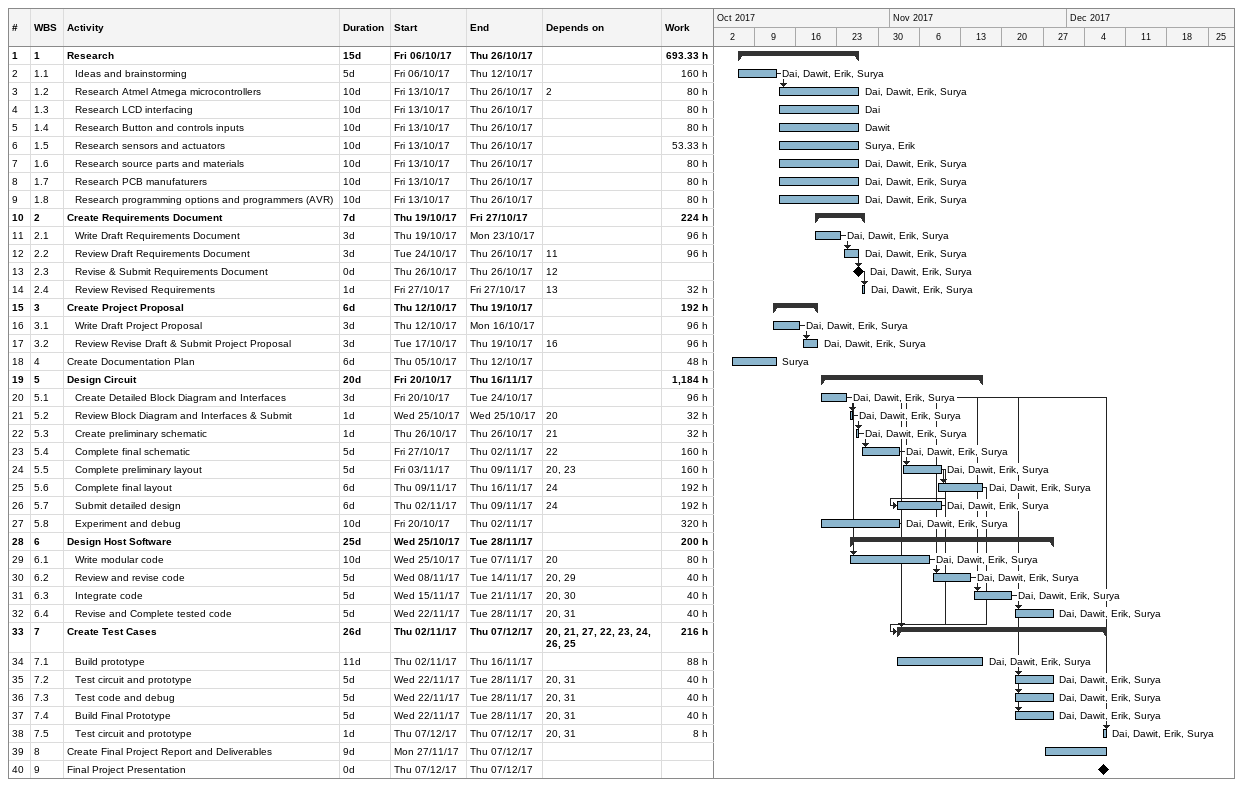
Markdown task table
| ID | WBS | Task | Duration | Start | Finish | Predecessors | Resources | Work (h) |
|---|---|---|---|---|---|---|---|---|
| 1 | 1 | **Research** | 15d | 2017-10-06 | 2017-10-26 |  |  | 693.33 |
| 2 | 1.1 | Ideas and brainstorming | 5d | 2017-10-06 | 2017-10-12 |  | Dai, Dawit, Erik, Surya | 160 |
| 3 | 1.2 | Research Atmel Atmega microcontrollers | 10d | 2017-10-13 | 2017-10-26 | 2 | Dai, Dawit, Erik, Surya | 80 |
| 4 | 1.3 | Research LCD interfacing | 10d | 2017-10-13 | 2017-10-26 |  | Dai | 80 |
| 5 | 1.4 | Research Button and controls inputs | 10d | 2017-10-13 | 2017-10-26 |  | Dawit | 80 |
| 6 | 1.5 | Research sensors and actuators | 10d | 2017-10-13 | 2017-10-26 |  | Surya, Erik | 53.33 |
| 7 | 1.6 | Research source parts and materials | 10d | 2017-10-13 | 2017-10-26 |  | Dai, Dawit, Erik, Surya | 80 |
| 8 | 1.7 | Research PCB manufaturers | 10d | 2017-10-13 | 2017-10-26 |  | Dai, Dawit, Erik, Surya | 80 |
| 9 | 1.8 | Research programming options and programmers (AVR) | 10d | 2017-10-13 | 2017-10-26 |  | Dai, Dawit, Erik, Surya | 80 |
| 10 | 2 | **Create Requirements Document** | 7d | 2017-10-19 | 2017-10-27 |  |  | 224 |
| 11 | 2.1 | Write Draft Requirements Document | 3d | 2017-10-19 | 2017-10-23 |  | Dai, Dawit, Erik, Surya | 96 |
| 12 | 2.2 | Review Draft Requirements Document | 3d | 2017-10-24 | 2017-10-26 | 11 | Dai, Dawit, Erik, Surya | 96 |
| 13 | 2.3 | Revise & Submit Requirements Document | 0d | 2017-10-26 | 2017-10-26 | 12 | Dai, Dawit, Erik, Surya |  |
| 14 | 2.4 | Review Revised Requirements | 1d | 2017-10-27 | 2017-10-27 | 13 | Dai, Dawit, Erik, Surya | 32 |
| 15 | 3 | **Create Project Proposal** | 6d | 2017-10-12 | 2017-10-19 |  |  | 192 |
| 16 | 3.1 | Write Draft Project Proposal | 3d | 2017-10-12 | 2017-10-16 |  | Dai, Dawit, Erik, Surya | 96 |
| 17 | 3.2 | Review Revise Draft & Submit Project Proposal | 3d | 2017-10-17 | 2017-10-19 | 16 | Dai, Dawit, Erik, Surya | 96 |
| 18 | 4 | Create Documentation Plan | 6d | 2017-10-05 | 2017-10-12 |  | Surya | 48 |
| 19 | 5 | **Design Circuit** | 20d | 2017-10-20 | 2017-11-16 |  |  | 1184 |
| 20 | 5.1 | Create Detailed Block Diagram and Interfaces | 3d | 2017-10-20 | 2017-10-24 |  | Dai, Dawit, Erik, Surya | 96 |
| 21 | 5.2 | Review Block Diagram and Interfaces & Submit | 1d | 2017-10-25 | 2017-10-25 | 20 | Dai, Dawit, Erik, Surya | 32 |
| 22 | 5.3 | Create preliminary schematic | 1d | 2017-10-26 | 2017-10-26 | 21 | Dai, Dawit, Erik, Surya | 32 |
| 23 | 5.4 | Complete final schematic | 5d | 2017-10-27 | 2017-11-02 | 22 | Dai, Dawit, Erik, Surya | 160 |
| 24 | 5.5 | Complete preliminary layout | 5d | 2017-11-03 | 2017-11-09 | 20, 23 | Dai, Dawit, Erik, Surya | 160 |
| 25 | 5.6 | Complete final layout | 6d | 2017-11-09 | 2017-11-16 | 24 | Dai, Dawit, Erik, Surya | 192 |
| 26 | 5.7 | Submit detailed design | 6d | 2017-11-02 | 2017-11-09 | 24 | Dai, Dawit, Erik, Surya | 192 |
| 27 | 5.8 | Experiment and debug | 10d | 2017-10-20 | 2017-11-02 |  | Dai, Dawit, Erik, Surya | 320 |
| 28 | 6 | **Design Host Software** | 25d | 2017-10-25 | 2017-11-28 |  |  | 200 |
| 29 | 6.1 | Write modular code | 10d | 2017-10-25 | 2017-11-07 | 20 | Dai, Dawit, Erik, Surya | 80 |
| 30 | 6.2 | Review and revise code | 5d | 2017-11-08 | 2017-11-14 | 20, 29 | Dai, Dawit, Erik, Surya | 40 |
| 31 | 6.3 | Integrate code | 5d | 2017-11-15 | 2017-11-21 | 20, 30 | Dai, Dawit, Erik, Surya | 40 |
| 32 | 6.4 | Revise and Complete tested code | 5d | 2017-11-22 | 2017-11-28 | 20, 31 | Dai, Dawit, Erik, Surya | 40 |
| 33 | 7 | **Create Test Cases** | 26d | 2017-11-02 | 2017-12-07 | 20, 21, 27, 22, 23, 24, 26, 25 |  | 216 |
| 34 | 7.1 | Build prototype | 11d | 2017-11-02 | 2017-11-16 |  | Dai, Dawit, Erik, Surya | 88 |
| 35 | 7.2 | Test circuit and prototype | 5d | 2017-11-22 | 2017-11-28 | 20, 31 | Dai, Dawit, Erik, Surya | 40 |
| 36 | 7.3 | Test code and debug | 5d | 2017-11-22 | 2017-11-28 | 20, 31 | Dai, Dawit, Erik, Surya | 40 |
| 37 | 7.4 | Build Final Prototype | 5d | 2017-11-22 | 2017-11-28 | 20, 31 | Dai, Dawit, Erik, Surya | 40 |
| 38 | 7.5 | Test circuit and prototype | 1d | 2017-12-07 | 2017-12-07 | 20, 31 | Dai, Dawit, Erik, Surya | 8 |
| 39 | 8 | Create Final Project Report and Deliverables | 9d | 2017-11-27 | 2017-12-07 |  |  |  |
| 40 | 9 | Final Project Presentation | 0d | 2017-12-07 | 2017-12-07 |  |  |  |
